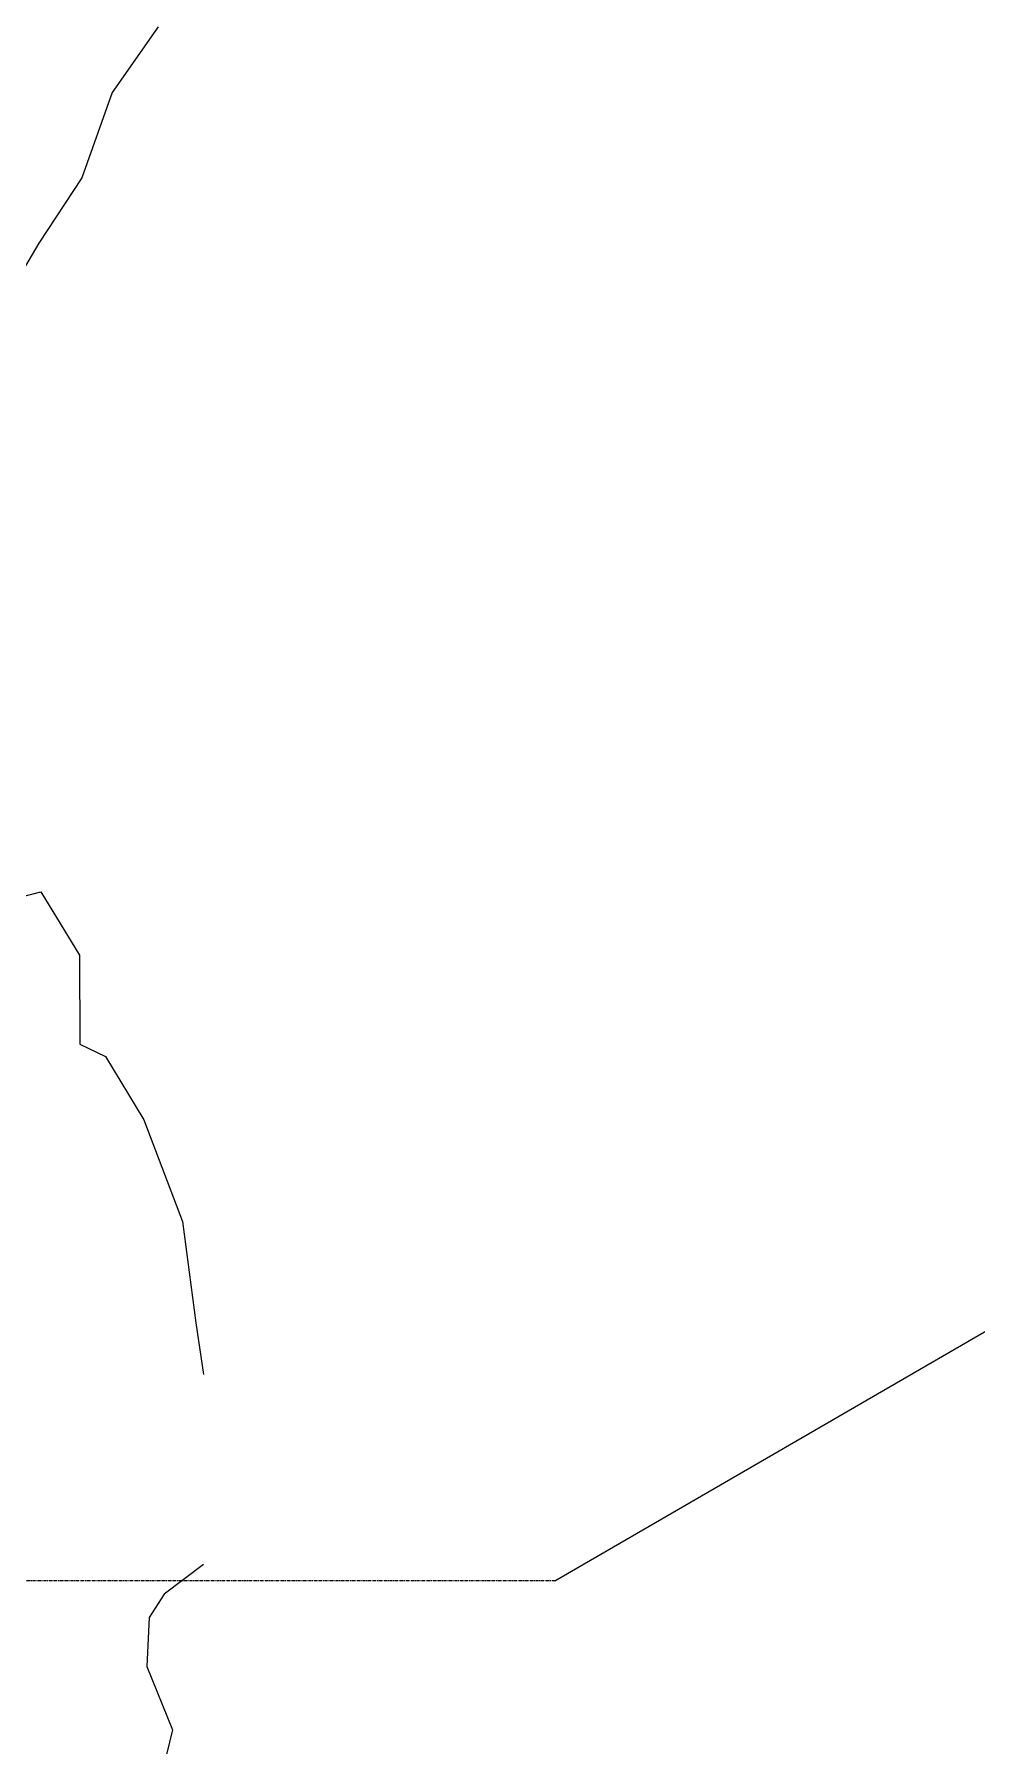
# Model space of a CAD drawing. Header units: inches. Extents: x 3268 to 7018, y 976 to 6708.
# Drawn here: x 6409 to 6561.5, y 2212.5 to 2489.4 of the extents above; entities that cross this region are included whole.
import ezdxf

# ---------------------------------------------------------------- set-up
doc = ezdxf.new("R2010")
doc.units = ezdxf.units.IN
doc.header["$MEASUREMENT"] = 0
doc.linetypes.add('Grid Line 1_2_', pattern=[0.875, 0.5, -0.125, 0.125, -0.125])
for name, color, linetype, lineweight in [('0-landscaping', 1, 'Continuous', 25), ('S-GRID', 1, 'Continuous', 9), ('site_dwg', 8, 'Continuous', 9)]:
    doc.layers.add(name, color=color, linetype=linetype, lineweight=lineweight)

# ---------------------------------------------------------------- blocks, each defined once
blk = doc.blocks.new('site_dwg_dec1-V202-Overall Retail Plan Opt 2')
at = {"layer": '0-landscaping', "color": 213, "flags": 128}
for points in [[(84.65, -85.3), (79.36, -84.89), (76.47, -85.67), (72.78, -89.48), (70.31, -96.44), (63.31, -101.27)], [(101.26, -1.48), (105.45, -8.68), (110.6, -13.2), (114.72, -16.81), (119.74, -19.4), (118.31, -27.27), (111.97, -34.48), (113.13, -37.32), (111.69, -45.18), (107.54, -56.13), (101.33, -65.28), (98.26, -69.98)]]:
    blk.add_lwpolyline(points, dxfattribs=at)
blk = doc.blocks.new('site_dwg_dec1-V203-Overall Retail Plan Opt 2')
at = {"layer": '0-landscaping', "color": 213, "flags": 128}
blk.add_lwpolyline([(63.31, -101.27), (54.89, -103.3), (46.34, -107.98), (38.18, -110.19), (30.56, -112.62)], dxfattribs=at)
blk = doc.blocks.new('site_dwg-12440225-Overall Retail Plan Opt 2')
at = {"xscale": 1.5, "yscale": 1.5, "zscale": 1.5, "rotation": 37.81158375857705}
for name, p in [('site_dwg_dec1-V203-Overall Retail Plan Opt 2', (24341019, 9815137.28)), ('site_dwg_dec1-V202-Overall Retail Plan Opt 2', (24340999.18, 9814849.96))]:
    blk.add_blockref(name, p, dxfattribs=at)

msp = doc.modelspace()

# ---------------------------------------------------------------- linework, layer by layer
at = {"layer": 'S-GRID'}
msp.add_line((6493.24, 2239.15), (6681.44, 2348.35), dxfattribs=at)
at = {"layer": 'S-GRID', "linetype": 'Grid Line 1_2_'}
msp.add_line((6493.24, 2239.15), (3735.34, 2239.15), dxfattribs=at)

# ---------------------------------------------------------------- block references
at = {"layer": 'site_dwg', "color": 53, "lineweight": 15, "rotation": 3.810000000000009}
msp.add_blockref('site_dwg-12440225-Overall Retail Plan Opt 2', (-23628768.69, -11408316.78), dxfattribs=at)

doc.saveas('drawing.dxf')
